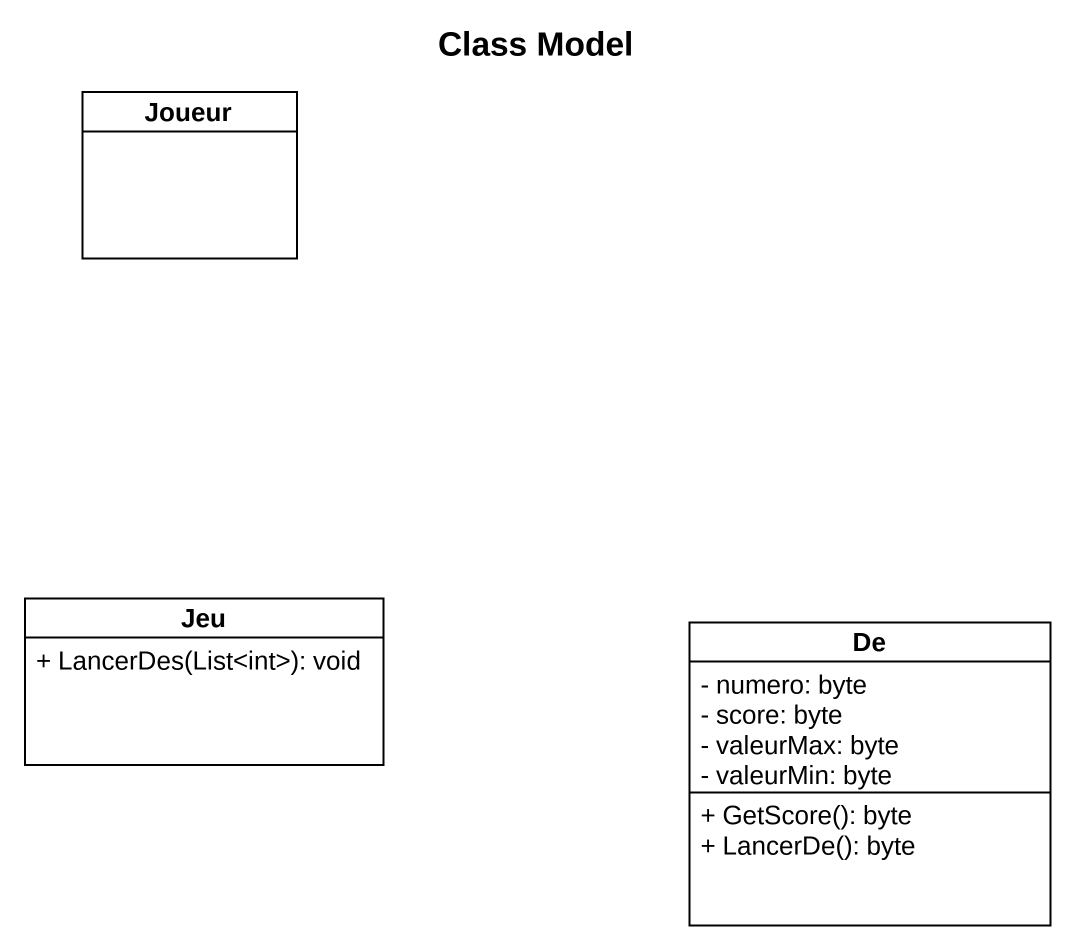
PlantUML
@startuml
title Class Model
hide circle
hide empty members
skinparam classAttributeIconSize 0
class Joueur
class Jeu {
  + LancerDes(List<int>): void
}
class De {
  - numero: byte
  - score: byte
  - valeurMax: byte
  - valeurMin: byte
  + GetScore(): byte
  + LancerDe(): byte
}
@enduml
